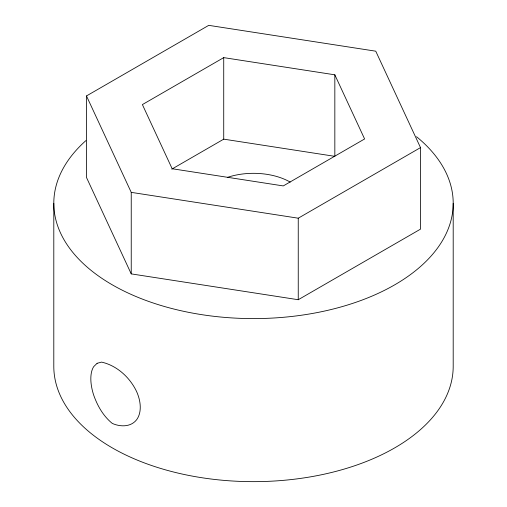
<?xml version="1.0" encoding="UTF-8"?>
<svg xmlns="http://www.w3.org/2000/svg" width="507" height="507" viewBox="0 0 507 507"><rect width="100%" height="100%" fill="white"/><g stroke="black" fill="none" stroke-linecap="round" stroke-linejoin="round"><path stroke-width="0.76" d="M53.805 203.307L53.799 366.358A199.701 115.292 0 0 0 253.5 481.65A199.701 115.292 0 0 0 453.195 366.358L453.201 203.307M86.482 95.937L208.745 25.35L375.757 51.188L420.512 147.613L420.512 229.139L298.249 299.726L131.237 273.888L86.482 177.463L86.482 95.937L131.237 192.362L131.237 273.888M223.726 57.627L142.391 104.588L172.158 168.736L283.267 185.923L364.603 138.962L334.835 74.814L223.726 57.627L223.726 139.152L171.778 169.148M131.237 192.362L298.249 218.2L420.512 147.613M223.726 139.152L334.835 156.34L334.835 74.814M298.249 218.2L298.249 299.726M416.52 136.706A199.701 115.292 0 0 1 388.539 288.242A199.701 115.292 0 0 1 124.633 291.379A199.701 115.292 0 0 1 85.879 140.635M227.535 177.342A51.923 29.976 0 0 1 290.213 182.102M97.116 363.297L93.706 366.637A34.698 17.244 66.1 0 0 93.706 395.175C97.483 405.904 103.352 416.177 112.288 423.421C120.172 426.945 130.673 427.217 136.51 419.885A34.698 22.479 53 0 0 136.51 391.347C129.786 377.341 116.851 365.515 101.558 362.106L97.116 363.297"/></g></svg>
